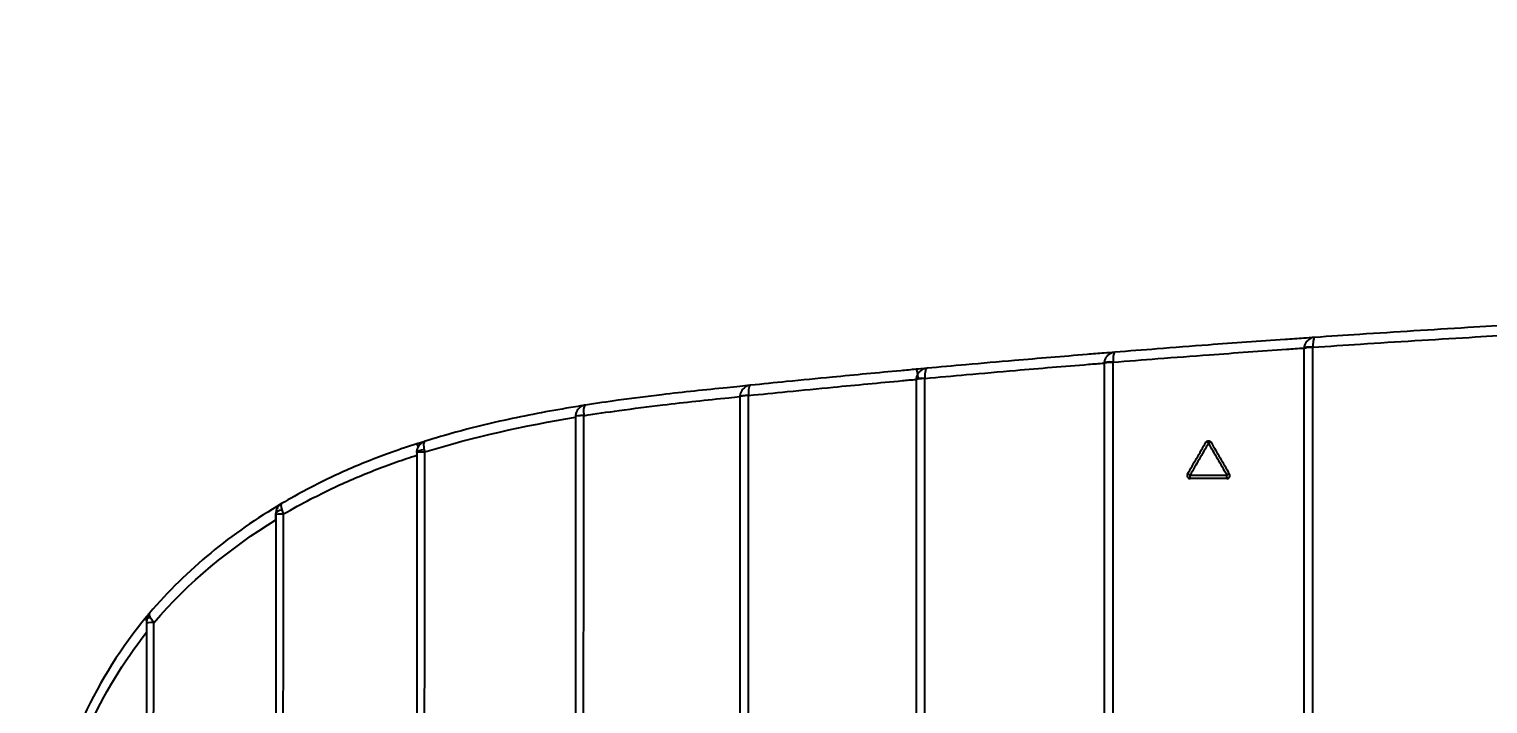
# Model space of a CAD drawing. Header units: inches. Extents: x 4138 to 127072, y -26315 to 43858.
# Drawn here: x 70351.9 to 70500.9, y 13475.1 to 13544 of the extents above; entities that cross this region are included whole.
import ezdxf

# ---------------------------------------------------------------- set-up
doc = ezdxf.new("R2010")
doc.units = ezdxf.units.IN
doc.header["$LTSCALE"] = 50
doc.header["$MEASUREMENT"] = 0
doc.layers.add('06-LIGHT', color=4, linetype='Continuous')
doc.layers.add('07-DIM', color=5, linetype='Continuous')
doc.styles.add('YOURNAME', font='HY울릉도M.TTF')
doc.dimstyles.new('YOURNAME-50', dxfattribs={"dimscale": 50, "dimtxt": 1.8, "dimasz": 0.9, "dimexe": 1, "dimexo": 3, "dimgap": 0.7, "dimtad": 1, "dimdec": 0, "dimzin": 0, "dimdsep": 46, "dimtxsty": 'YOURNAME', "dimblk": 'ARCHTICK', "dimcen": 0, "dimclrd": 1, "dimclre": 1, "dimclrt": 7, "dimadec": 0, "dimazin": 0, "dimtfac": 1, "dimtdec": 0, "dimtix": 1, "dimtmove": 2, "dimatfit": 3, "dimldrblk": 'ARCHTICK', "dimfxl": 1, "dimtolj": 1, "dimtzin": 0, "dimarcsym": 0})

# ---------------------------------------------------------------- blocks, each defined once
blk = doc.blocks.new('*U10')
at = {"color": 8}
for p, q in [((5.89, 91.5), (5.89, 91.5)), ((7.26, 75.5), (7.26, 75.5)), ((18.64, 21), (18.64, 21))]:
    blk.add_line(p, q, dxfattribs=at)
for centre, start, end in [((15.4, 101.95), 0, 120), ((15.4, 98.81), 240, 0)]:
    blk.add_arc(centre, 0.25, start, end, dxfattribs=at)
at = {"color": 8, "extrusion": (0, 0, -1)}
blk.add_arc((-12.68, 100.38), 0.25, 300, 60, dxfattribs=at)
at = {"color": 8}
for centre, major_axis, ratio, start_param, end_param in [((4.61, 109.3), (0.081, 0.796), 0.16865, 1.619684, 3.142132), ((4.63, 109.3), (0, -0.8), 0.172581, 4.743891, 6.283185), ((15.4, 101.95), (0.125, -0.217), 0.116328, 3.141593, 4.612423), ((15.4, 101.95), (-0.25, 0), 0.028883, 3.141593, 4.863098), ((12.68, 100.38), (0.125, -0.217), 0.126402, 3.141593, 4.620752), ((12.68, 100.38), (-0.125, -0.217), 0.14247, 4.775685, 6.283185), ((15.4, 98.81), (-0.125, -0.217), 0.132333, 4.784137, 6.283185), ((15.4, 98.81), (0.25, 0), 0.003959, 0, 1.721518), ((5.87, 92.3), (0.067, 0.797), 0.161273, 1.629867, 3.14204), ((5.89, 92.3), (0, -0.8), 0.165536, 4.757669, 6.283185), ((7.25, 76.3), (0.052, 0.798), 0.150698, 1.642644, 3.141934), ((7.26, 76.3), (0, -0.8), 0.154906, 4.774382, 6.283185), ((8.7, 61.3), (0.033, 0.799), 0.136296, 1.657406, 3.14181), ((8.7, 61.3), (0, -0.8), 0.139682, 4.79332, 6.283185), ((10.39, 47.3), (0, 0.8), 0.145746, 1.678566, 3.141593), ((10.39, 47.3), (0, -0.8), 0.119511, 4.816375, 6.283185), ((13.43, 33.8), (0, -0.8), 0.265872, 4.896749, 6.283185), ((13.47, 33.8), (0, -0.8), 0.09375, 4.847187, 6.283185), ((18.64, 21.8), (0, 0.8), 0.414276, 1.924747, 3.141593), ((18.73, 21.8), (0, -0.8), 0.065781, 4.887072, 6.283185), ((27.78, 10.8), (0, 0.8), 0.561889, 2.263316, 3.141593), ((27.95, 10.8), (0, -0.8), 0.036559, 4.947692, 6.283185)]:
    blk.add_ellipse(centre, major_axis=major_axis, ratio=ratio, start_param=start_param, end_param=end_param, dxfattribs=at)
for points, degree, knots in [([(2.57, 126.5), (2.57, 126.5), (2.57, 126.5), (2.65, 125.15), (2.72, 123.81), (2.89, 120.93), (2.99, 119.4), (3.18, 116.33), (3.28, 114.8), (3.46, 111.99), (3.55, 110.71), (3.63, 109.43)], 3, [0, 0, 0, 0, 0.000004, 0.000004, 0.237138, 0.237138, 0.506455, 0.506455, 0.775615, 0.775615, 1, 1, 1, 1]), ([(4.47, 109.28), (4.38, 110.63), (4.29, 111.98), (4.1, 114.87), (4, 116.41), (3.81, 119.5), (3.72, 121.04), (3.55, 123.89), (3.47, 125.2), (3.4, 126.51)], 3, [0, 0, 0, 0, 0.234873, 0.234873, 0.503118, 0.503118, 0.771519, 0.771519, 1, 1, 1, 1]), ([(3.63, 109.43), (3.63, 109.43), (3.63, 109.43), (3.63, 109.41), (3.65, 109.4), (3.69, 109.37), (3.71, 109.35), (3.81, 109.32), (3.89, 109.3), (4.05, 109.29), (4.12, 109.28), (4.28, 109.27), (4.38, 109.27), (4.47, 109.28)], 3, [0, 0, 0, 0, 0.004597, 0.004597, 0.179593, 0.179593, 0.345083, 0.345083, 0.60954, 0.60954, 0.795855, 0.795855, 1, 1, 1, 1]), ([(3.63, 109.43), (3.63, 109.43), (3.63, 109.43), (3.64, 109.34), (3.66, 109.26), (3.7, 109.11), (3.74, 109.04), (3.84, 108.87), (3.93, 108.78), (4.09, 108.65), (4.17, 108.61), (4.34, 108.54), (4.43, 108.52), (4.53, 108.51)], 3, [0, 0, 0, 0, 0.004597, 0.004597, 0.179597, 0.179597, 0.345088, 0.345088, 0.609538, 0.609538, 0.795853, 0.795853, 1, 1, 1, 1]), ([(73.77, 109.28), (62.17, 109.28), (50.59, 109.28), (27.49, 109.27), (15.95, 109.27), (4.49, 109.27)], 3, [0, 0, 0, 0, 0.5, 0.5, 1, 1, 1, 1]), ([(3.7, 108.5), (3.7, 108.5), (3.7, 108.5), (3.74, 107.97), (3.78, 107.43), (3.96, 104.72), (4.12, 102.54), (4.39, 98.91), (4.5, 97.46), (4.71, 94.81), (4.8, 93.61), (4.9, 92.42)], 3, [0, 0, 0, 0, 0.000004, 0.000004, 0.099857, 0.099857, 0.50649, 0.50649, 0.77742, 0.77742, 1, 1, 1, 1]), ([(5.74, 92.26), (5.64, 93.53), (5.54, 94.8), (5.33, 97.53), (5.22, 98.99), (4.95, 102.65), (4.79, 104.85), (4.61, 107.52), (4.57, 108.01), (4.54, 108.5), (4.54, 108.5), (4.54, 108.5)], 3, [0, 0, 0, 0, 0.233824, 0.233824, 0.504066, 0.504066, 0.909668, 0.909668, 0.999996, 0.999996, 1, 1, 1, 1]), ([(4.63, 108.5), (16.08, 108.5), (27.6, 108.5), (50.68, 108.5), (62.24, 108.5), (73.83, 108.5)], 3, [0, 0, 0, 0, 0.5, 0.5, 1, 1, 1, 1]), ([(12.56, 100.6), (13, 100.85), (13.44, 101.11), (14.35, 101.63), (14.81, 101.9), (15.27, 102.16)], 3, [0, 0, 0, 0, 0.489286, 0.489286, 1, 1, 1, 1]), ([(15.36, 101.96), (14.9, 101.69), (14.43, 101.42), (13.53, 100.9), (13.09, 100.64), (12.64, 100.39)], 3, [0, 0, 0, 0, 0.510714, 0.510714, 1, 1, 1, 1]), ([(15.36, 98.82), (15.36, 99.34), (15.36, 99.86), (15.36, 100.91), (15.36, 101.43), (15.36, 101.96)], 3, [0, 0, 0, 0, 0.50116, 0.50116, 1, 1, 1, 1]), ([(15.65, 101.95), (15.65, 101.43), (15.65, 100.91), (15.65, 99.86), (15.65, 99.34), (15.65, 98.81)], 3, [0, 0, 0, 0, 0.498839, 0.498839, 1, 1, 1, 1]), ([(15.27, 98.6), (14.83, 98.85), (14.38, 99.11), (13.48, 99.63), (13.02, 99.9), (12.56, 100.16)], 3, [0, 0, 0, 0, 0.489926, 0.489926, 1, 1, 1, 1]), ([(12.64, 100.39), (13.1, 100.12), (13.57, 99.85), (14.47, 99.33), (14.91, 99.07), (15.36, 98.82)], 3, [0, 0, 0, 0, 0.510078, 0.510078, 1, 1, 1, 1]), ([(4.9, 92.42), (4.9, 92.42), (4.9, 92.42), (4.9, 92.4), (4.91, 92.38), (4.95, 92.35), (4.98, 92.34), (5.08, 92.3), (5.16, 92.29), (5.31, 92.27), (5.39, 92.26), (5.55, 92.26), (5.65, 92.26), (5.74, 92.26)], 3, [0, 0, 0, 0, 0.004579, 0.004579, 0.181838, 0.181838, 0.349144, 0.349144, 0.6109, 0.6109, 0.796796, 0.796796, 1, 1, 1, 1]), ([(4.9, 92.42), (4.9, 92.42), (4.9, 92.42), (4.9, 92.33), (4.92, 92.25), (4.97, 92.1), (5.01, 92.03), (5.11, 91.86), (5.2, 91.77), (5.37, 91.64), (5.45, 91.6), (5.62, 91.53), (5.71, 91.51), (5.81, 91.5)], 3, [0, 0, 0, 0, 0.004579, 0.004579, 0.181841, 0.181841, 0.349149, 0.349149, 0.610898, 0.610898, 0.796793, 0.796793, 1, 1, 1, 1]), ([(75.09, 92.26), (69.32, 92.26), (63.54, 92.26), (51.83, 92.26), (45.9, 92.26), (33.39, 92.26), (26.81, 92.26), (15.41, 92.26), (10.58, 92.26), (5.76, 92.26)], 3, [0, 0, 0, 0, 0.249054, 0.249054, 0.505367, 0.505367, 0.790188, 0.790188, 1, 1, 1, 1]), ([(4.97, 91.5), (4.97, 91.5), (4.97, 91.5), (5.01, 91.01), (5.05, 90.53), (5.26, 87.99), (5.43, 85.92), (5.72, 82.49), (5.84, 81.11), (6.06, 78.63), (6.16, 77.52), (6.26, 76.41)], 3, [0, 0, 0, 0, 0.000004, 0.000004, 0.096735, 0.096735, 0.506429, 0.506429, 0.779373, 0.779373, 1, 1, 1, 1]), ([(7.12, 76.25), (7.02, 77.43), (6.91, 78.61), (6.68, 81.18), (6.56, 82.57), (6.26, 86.03), (6.09, 88.11), (5.89, 90.62), (5.85, 91.06), (5.82, 91.5), (5.82, 91.5), (5.82, 91.5)], 3, [0, 0, 0, 0, 0.232545, 0.232545, 0.504897, 0.504897, 0.913704, 0.913704, 0.999996, 0.999996, 1, 1, 1, 1]), ([(5.89, 91.5), (10.7, 91.5), (15.53, 91.5), (26.92, 91.5), (33.49, 91.5), (45.99, 91.5), (51.92, 91.5), (63.62, 91.5), (69.39, 91.5), (75.16, 91.5)], 3, [0, 0, 0, 0, 0.20974, 0.20974, 0.494552, 0.494552, 0.750903, 0.750903, 1, 1, 1, 1]), ([(6.26, 76.41), (6.26, 76.41), (6.26, 76.41), (6.27, 76.4), (6.27, 76.4), (6.27, 76.38), (6.28, 76.37), (6.32, 76.34), (6.36, 76.32), (6.45, 76.29), (6.53, 76.27), (6.69, 76.25), (6.77, 76.25), (6.94, 76.24), (7.03, 76.25), (7.12, 76.25)], 3, [0, 0, 0, 0, 0.004554, 0.004554, 0.044272, 0.044272, 0.184889, 0.184889, 0.355045, 0.355045, 0.613023, 0.613023, 0.798214, 0.798214, 1, 1, 1, 1]), ([(6.26, 76.41), (6.26, 76.41), (6.27, 76.41), (6.27, 76.38), (6.27, 76.37), (6.28, 76.28), (6.3, 76.22), (6.35, 76.08), (6.39, 76.01), (6.5, 75.84), (6.58, 75.75), (6.75, 75.63), (6.83, 75.59), (7, 75.53), (7.1, 75.51), (7.2, 75.5)], 3, [0, 0, 0, 0, 0.004555, 0.004555, 0.044275, 0.044275, 0.184893, 0.184893, 0.355049, 0.355049, 0.61302, 0.61302, 0.79821, 0.79821, 1, 1, 1, 1]), ([(6.35, 75.5), (6.35, 75.5), (6.35, 75.5), (6.39, 75.06), (6.43, 74.63), (6.65, 72.25), (6.83, 70.31), (7.15, 67.07), (7.27, 65.77), (7.5, 63.45), (7.61, 62.43), (7.71, 61.4)], 3, [0, 0, 0, 0, 0.000004, 0.000004, 0.093122, 0.093122, 0.506225, 0.506225, 0.781415, 0.781415, 1, 1, 1, 1]), ([(8.58, 61.24), (8.47, 62.33), (8.36, 63.43), (8.12, 65.84), (8, 67.14), (7.68, 70.41), (7.5, 72.38), (7.28, 74.72), (7.24, 75.11), (7.21, 75.5), (7.21, 75.5), (7.21, 75.5)], 3, [0, 0, 0, 0, 0.231179, 0.231179, 0.505815, 0.505815, 0.918087, 0.918087, 0.999996, 0.999996, 1, 1, 1, 1]), ([(7.26, 75.5), (23.13, 75.5), (41.41, 75.5), (58.56, 75.5), (76.61, 75.5)], 2, [0, 0, 0, 0.492905, 0.492905, 1, 1, 1]), ([(7.71, 61.4), (7.71, 61.4), (7.71, 61.4), (7.71, 61.39), (7.71, 61.38), (7.72, 61.36), (7.73, 61.35), (7.78, 61.32), (7.81, 61.3), (7.91, 61.27), (7.99, 61.25), (8.15, 61.23), (8.23, 61.23), (8.4, 61.23), (8.49, 61.23), (8.58, 61.24)], 3, [0, 0, 0, 0, 0.004516, 0.004516, 0.060274, 0.060274, 0.189768, 0.189768, 0.363921, 0.363921, 0.61661, 0.61661, 0.800474, 0.800474, 1, 1, 1, 1]), ([(7.71, 61.4), (7.71, 61.4), (7.71, 61.4), (7.71, 61.37), (7.72, 61.34), (7.73, 61.25), (7.75, 61.19), (7.8, 61.06), (7.84, 60.99), (7.96, 60.82), (8.05, 60.74), (8.22, 60.62), (8.3, 60.58), (8.47, 60.52), (8.57, 60.5), (8.66, 60.5)], 3, [0, 0, 0, 0, 0.004516, 0.004516, 0.060277, 0.060277, 0.189772, 0.189772, 0.363924, 0.363924, 0.616606, 0.616606, 0.800469, 0.800469, 1, 1, 1, 1]), ([(7.72, 61.35), (7.75, 61.07), (7.78, 60.78), (7.84, 60.14), (7.88, 59.77), (8.1, 57.56), (8.3, 55.7), (8.66, 52.62), (8.82, 51.38), (9.12, 49.21), (9.25, 48.28), (9.4, 47.35)], 3, [0, 0, 0, 0, 0.060502, 0.060502, 0.138457, 0.138457, 0.534383, 0.534383, 0.798681, 0.798681, 1, 1, 1, 1]), ([(10.3, 47.22), (10.14, 48.22), (9.99, 49.22), (9.69, 51.46), (9.53, 52.7), (9.16, 55.81), (8.96, 57.68), (8.74, 59.87), (8.71, 60.18), (8.68, 60.5), (8.68, 60.5), (8.68, 60.5)], 3, [0, 0, 0, 0, 0.227114, 0.227114, 0.507581, 0.507581, 0.928515, 0.928515, 0.999968, 0.999968, 1, 1, 1, 1]), ([(9.4, 47.35), (9.4, 47.35), (9.4, 47.34), (9.4, 47.34), (9.4, 47.33), (9.41, 47.31), (9.42, 47.3), (9.46, 47.27), (9.5, 47.25), (9.6, 47.22), (9.68, 47.21), (9.84, 47.19), (9.91, 47.19), (10.08, 47.2), (10.18, 47.2), (10.27, 47.21)], 3, [0, 0, 0, 0, 0.004561, 0.004561, 0.045321, 0.045321, 0.183106, 0.183106, 0.351747, 0.351747, 0.609125, 0.609125, 0.796595, 0.796595, 1, 1, 1, 1]), ([(9.4, 47.35), (9.4, 47.34), (9.4, 47.34), (9.4, 47.32), (9.41, 47.3), (9.43, 47.22), (9.45, 47.16), (9.5, 47.03), (9.54, 46.96), (9.66, 46.8), (9.76, 46.71), (9.93, 46.6), (10.02, 46.57), (10.19, 46.51), (10.29, 46.5), (10.39, 46.5)], 3, [0, 0, 0, 0, 0.00456, 0.00456, 0.045326, 0.045326, 0.183125, 0.183125, 0.351772, 0.351772, 0.609152, 0.609152, 0.796616, 0.796616, 1, 1, 1, 1]), ([(9.54, 46.5), (9.54, 46.5), (9.54, 46.5), (9.58, 46.24), (9.63, 45.98), (9.99, 43.82), (10.36, 41.93), (11.06, 38.81), (11.37, 37.56), (11.95, 35.45), (12.21, 34.57), (12.48, 33.7)], 3, [0, 0, 0, 0, 0.000005, 0.000005, 0.060466, 0.060466, 0.498822, 0.498822, 0.791344, 0.791344, 1, 1, 1, 1]), ([(13.22, 33.65), (13.13, 33.63), (13.03, 33.62), (12.87, 33.6), (12.8, 33.6), (12.65, 33.6), (12.58, 33.62), (12.51, 33.66), (12.49, 33.68), (12.48, 33.7), (12.48, 33.7), (12.48, 33.7)], 3, [0, 0, 0, 0, 0.244338, 0.244338, 0.46683, 0.46683, 0.78498, 0.78498, 0.994908, 0.994908, 1, 1, 1, 1]), ([(13.43, 33), (13.33, 33), (13.22, 33.02), (13.04, 33.08), (12.95, 33.12), (12.76, 33.25), (12.67, 33.35), (12.55, 33.53), (12.51, 33.61), (12.48, 33.7), (12.48, 33.7), (12.48, 33.7)], 3, [0, 0, 0, 0, 0.244299, 0.244299, 0.466785, 0.466785, 0.784954, 0.784954, 0.994912, 0.994912, 1, 1, 1, 1]), ([(12.48, 33.7), (12.53, 33.57), (12.57, 33.44), (12.64, 33.21), (12.67, 33.1), (12.71, 33), (12.71, 33), (12.71, 33)], 3, [0, 0, 0, 0, 0.553326, 0.553326, 0.999919, 0.999919, 1, 1, 1, 1]), ([(12.71, 33), (12.71, 33), (12.71, 33), (12.93, 32.29), (13.16, 31.59), (13.85, 29.65), (14.34, 28.42), (15.39, 26), (15.97, 24.81), (16.97, 22.92), (17.36, 22.2), (17.78, 21.49)], 3, [0, 0, 0, 0, 0.000005, 0.000005, 0.176011, 0.176011, 0.489497, 0.489497, 0.803985, 0.803985, 1, 1, 1, 1]), ([(18.67, 21.66), (18.23, 22.42), (17.8, 23.2), (16.79, 25.15), (16.22, 26.34), (15.18, 28.75), (14.7, 29.98), (14.05, 31.81), (13.86, 32.4), (13.67, 33)], 3, [0, 0, 0, 0, 0.213946, 0.213946, 0.53186, 0.53186, 0.848701, 0.848701, 1, 1, 1, 1]), ([(17.78, 21.49), (17.78, 21.49), (17.78, 21.49), (17.79, 21.47), (17.82, 21.45), (17.91, 21.43), (17.98, 21.43), (18.15, 21.46), (18.24, 21.49), (18.33, 21.52)], 3, [0, 0, 0, 0, 0.00621, 0.00621, 0.286125, 0.286125, 0.666926, 0.666926, 1, 1, 1, 1]), ([(17.78, 21.49), (17.78, 21.49), (17.78, 21.49), (17.83, 21.41), (17.89, 21.33), (18.06, 21.18), (18.18, 21.11), (18.41, 21.02), (18.53, 21), (18.64, 21)], 3, [0, 0, 0, 0, 0.006203, 0.006203, 0.286153, 0.286153, 0.666961, 0.666961, 1, 1, 1, 1]), ([(82.89, 21.57), (74.02, 21.58), (65.16, 21.59), (46.46, 21.62), (36.63, 21.63), (24.09, 21.65), (21.38, 21.66), (18.67, 21.66)], 3, [0, 0, 0, 0, 0.413984, 0.413984, 0.873443, 0.873443, 1, 1, 1, 1]), ([(18.64, 21), (18.64, 21), (18.65, 21), (18.67, 21), (18.7, 21), (18.73, 21)], 3, [0, 0, 0, 0, 0.078683, 0.078683, 1, 1, 1, 1]), ([(19.17, 21), (19, 21), (18.83, 21), (18.66, 21), (18.65, 21), (18.64, 21)], 3, [0, 0, 0, 0, 0.941032, 0.941032, 1, 1, 1, 1]), ([(18.73, 21), (21.43, 21), (24.14, 21), (36.67, 21), (46.5, 21), (65.21, 21), (74.09, 21), (82.97, 21)], 3, [0, 0, 0, 0, 0.12646, 0.12646, 0.585568, 0.585568, 1, 1, 1, 1]), ([(19.17, 21), (29.56, 21), (39.96, 21), (61.12, 21), (71.89, 21), (82.76, 21), (82.87, 21), (82.97, 21)], 3, [0, 0, 0, 0, 0.488967, 0.488967, 0.995055, 0.995055, 1, 1, 1, 1]), ([(27.13, 10.24), (27.13, 10.24), (27.13, 10.24), (27.16, 10.22), (27.19, 10.21), (27.26, 10.22), (27.31, 10.23), (27.38, 10.26), (27.4, 10.27), (27.43, 10.29)], 3, [0, 0, 0, 0, 0.00913, 0.00913, 0.424234, 0.424234, 0.800681, 0.800681, 1, 1, 1, 1]), ([(27.13, 10.24), (27.13, 10.23), (27.14, 10.23), (27.21, 10.17), (27.3, 10.12), (27.47, 10.05), (27.55, 10.02), (27.69, 10), (27.73, 10), (27.78, 10)], 3, [0, 0, 0, 0, 0.009114, 0.009114, 0.424228, 0.424228, 0.805411, 0.805411, 1, 1, 1, 1]), ([(27.16, 10.22), (27.16, 10.22), (27.16, 10.21), (27.18, 10.2), (27.23, 10.15), (27.31, 10.09), (27.37, 10.04), (27.41, 10.01), (27.42, 10)], 3, [0, 0, 0, 0, 0.055082, 0.234218, 0.553132, 0.775516, 0.931039, 1, 1, 1, 1]), ([(27.42, 10), (29.99, 7.85), (32.88, 6.06), (38.89, 3.25), (42.02, 2.21), (51.79, 0.07), (58.56, 0), (65.26, 0)], 3, [0, 0, 0, 0, 0.25, 0.25, 0.5, 0.5, 1, 1, 1, 1]), ([(27.78, 10), (27.76, 10), (27.74, 10), (27.65, 10), (27.58, 10), (27.49, 10), (27.46, 10), (27.43, 10), (27.42, 10), (27.42, 10)], 3, [0, 0, 0, 0, 0.088851, 0.088851, 0.481031, 0.481031, 0.789211, 0.789211, 1, 1, 1, 1]), ([(27.93, 10.61), (27.82, 10.54), (27.71, 10.46), (27.59, 10.39), (27.58, 10.38), (27.52, 10.34), (27.47, 10.31), (27.43, 10.29)], 3, [0, 0, 0, 0, 0.602639, 0.602639, 0.700862, 0.700862, 1, 1, 1, 1]), ([(27.78, 10), (27.79, 10), (27.81, 10), (27.86, 10), (27.91, 10), (27.95, 10)], 3, [0, 0, 0, 0, 0.27435, 0.27435, 1, 1, 1, 1]), ([(84.44, 10.53), (84.44, 10.53), (84.44, 10.53), (80.44, 10.53), (76.44, 10.53), (66.94, 10.54), (61.45, 10.55), (50.47, 10.57), (44.97, 10.58), (35.63, 10.6), (31.78, 10.6), (27.93, 10.61)], 3, [0, 0, 0, 0, 0.000001, 0.000001, 0.21248, 0.21248, 0.503983, 0.503983, 0.795486, 0.795486, 1, 1, 1, 1]), ([(27.95, 10), (31.81, 10), (35.66, 10), (45, 10), (50.49, 10), (61.47, 10), (66.96, 10), (76.48, 10), (80.5, 10), (84.52, 10)], 3, [0, 0, 0, 0, 0.204297, 0.204297, 0.495492, 0.495492, 0.786688, 0.786688, 1, 1, 1, 1]), ([(65.26, 0.54), (58.82, 0.56), (52.32, 0.72), (42.91, 2.74), (39.88, 3.71), (34.07, 6.33), (31.26, 8), (28.75, 10)], 3, [0, 0, 0, 0, 0.5, 0.5, 0.75, 0.75, 1, 1, 1, 1])]:
    blk.add_open_spline(points, degree=degree, knots=knots, dxfattribs=at)
for points, degree in [([(3.64, 109.43), (3.66, 109.12), (3.68, 108.81), (3.7, 108.5)], 3), ([(4.49, 109.27), (4.49, 109.27), (4.48, 109.28), (4.47, 109.28)], 3), ([(4.53, 108.51), (4.56, 108.5), (4.6, 108.5), (4.63, 108.5)], 3), ([(4.9, 92.42), (4.93, 92.11), (4.95, 91.81), (4.97, 91.5)], 3), ([(5.76, 92.26), (5.75, 92.26), (5.75, 92.26), (5.74, 92.26)], 3), ([(5.81, 91.5), (5.83, 91.5), (5.86, 91.5), (5.89, 91.5)], 3), ([(6.28, 76.32), (6.3, 76.05), (6.33, 75.77), (6.35, 75.5)], 3), ([(7.14, 76.25), (7.13, 76.25), (7.13, 76.25), (7.12, 76.25)], 3), ([(76.54, 76.23), (53.32, 76.23), (30.15, 76.24), (7.14, 76.25)], 3), ([(6.35, 75.5), (6.35, 75.54), (6.73, 75.61), (7.2, 75.66)], 3), ([(7.2, 75.5), (7.22, 75.5), (7.24, 75.5), (7.26, 75.5)], 3), ([(7.26, 75.5), (30.26, 75.5), (53.41, 75.5), (76.61, 75.5)], 3), ([(8.59, 61.24), (8.59, 61.24), (8.59, 61.24), (8.58, 61.24)], 3), ([(78.06, 61.2), (54.84, 61.2), (31.66, 61.22), (8.59, 61.24)], 3), ([(8.66, 60.5), (8.68, 60.5), (8.69, 60.5), (8.7, 60.5)], 3), ([(8.7, 60.5), (31.76, 60.5), (54.93, 60.5), (78.14, 60.5)], 3), ([(9.41, 47.35), (9.45, 47.06), (9.49, 46.78), (9.54, 46.5)], 3), ([(10.3, 47.22), (10.29, 47.22), (10.28, 47.21), (10.27, 47.21)], 3), ([(79.64, 47.16), (56.48, 47.17), (33.35, 47.19), (10.3, 47.22)], 3), ([(10.39, 46.5), (33.44, 46.5), (56.56, 46.5), (79.72, 46.5)], 3), ([(10.39, 46.5), (10.39, 46.5), (10.39, 46.5), (10.39, 46.5)], 3), ([(13.39, 33.69), (12.09, 37.86), (11.15, 42.17), (10.44, 46.5)], 3), ([(13.39, 33.69), (13.34, 33.68), (13.28, 33.67), (13.22, 33.65)], 3), ([(81.3, 33.62), (58.63, 33.63), (35.99, 33.66), (13.39, 33.69)], 3), ([(12.71, 33), (12.7, 33.01), (12.8, 33.05), (12.97, 33.11)], 3), ([(13.43, 33), (13.44, 33), (13.46, 33), (13.47, 33)], 3), ([(13.47, 33), (36.07, 33), (58.71, 33), (81.38, 33)], 3), ([(17.79, 21.49), (20.27, 17.25), (23.41, 13.38), (27.13, 10.24)], 3), ([(18.67, 21.66), (18.56, 21.61), (18.44, 21.56), (18.33, 21.52)], 3), ([(27.93, 10.61), (24.48, 13.56), (21.57, 17.12), (19.17, 21)], 3), ([(27.43, 10), (27.43, 10)], 1)]:
    blk.add_open_spline(points, degree=degree, dxfattribs=at)
blk = doc.blocks.new('_ARCHTICK')
at = {"color": 0, "linetype": 'ByBlock', "const_width": 0.075}
blk.add_lwpolyline([(-0.25, -0.25), (0.25, 0.25)], dxfattribs=at)
blk = doc.blocks.new('*D487')
at = {"layer": '07-DIM', "color": 1, "lineweight": -2, "transparency": 16777216}
for p, q in [((70639.89, 12784.95), (70639.89, 13912.95)), ((70789.89, 13912.95), (70689.89, 13912.95)), ((70489.89, 12784.95), (70589.89, 12784.95))]:
    blk.add_line(p, q, dxfattribs=at)
at = {"layer": 'Defpoints', "color": 0, "transparency": 16777216}
for p in [(70639.89, 13912.95), (70639.89, 13912.95), (70639.89, 12784.95)]:
    blk.add_point(p, dxfattribs=at)
at = {"layer": '07-DIM', "color": 1, "lineweight": -2, "transparency": 16777216, "xscale": 45, "yscale": 45, "zscale": 45}
for p, rotation in [((70639.89, 13912.95), 90), ((70639.89, 12784.95), 270)]:
    blk.add_blockref('_ARCHTICK', p, dxfattribs=dict(at, rotation=rotation))
at = {"layer": '07-DIM', "color": 7, "transparency": 16777216, "insert": (70558.1, 13348.95), "char_height": 90, "attachment_point": 5, "rotation": 90, "style": 'YOURNAME'}
blk.add_mtext('\\A1;1128', dxfattribs=at)

msp = doc.modelspace()

# ---------------------------------------------------------------- block references
at = {"layer": '06-LIGHT', "xscale": 1.2, "yscale": 1.2, "zscale": 1.2, "rotation": 270}
msp.add_blockref('*U10', (70351.91, 13516.88), dxfattribs=at)

# ---------------------------------------------------------------- dimensions: what is measured, and where the dimension line sits
at = {"layer": '07-DIM'}
dim = msp.add_linear_dim(base=(70639.89, 13912.95), p1=(70639.89, 12784.95), p2=(70639.89, 13912.95), angle=90, dimstyle='YOURNAME-50', dxfattribs=at)
dim.commit()
dim.dimension.update_dxf_attribs({"geometry": '*D487', "text_midpoint": (70558.1, 13348.95)})

doc.saveas('drawing.dxf')
